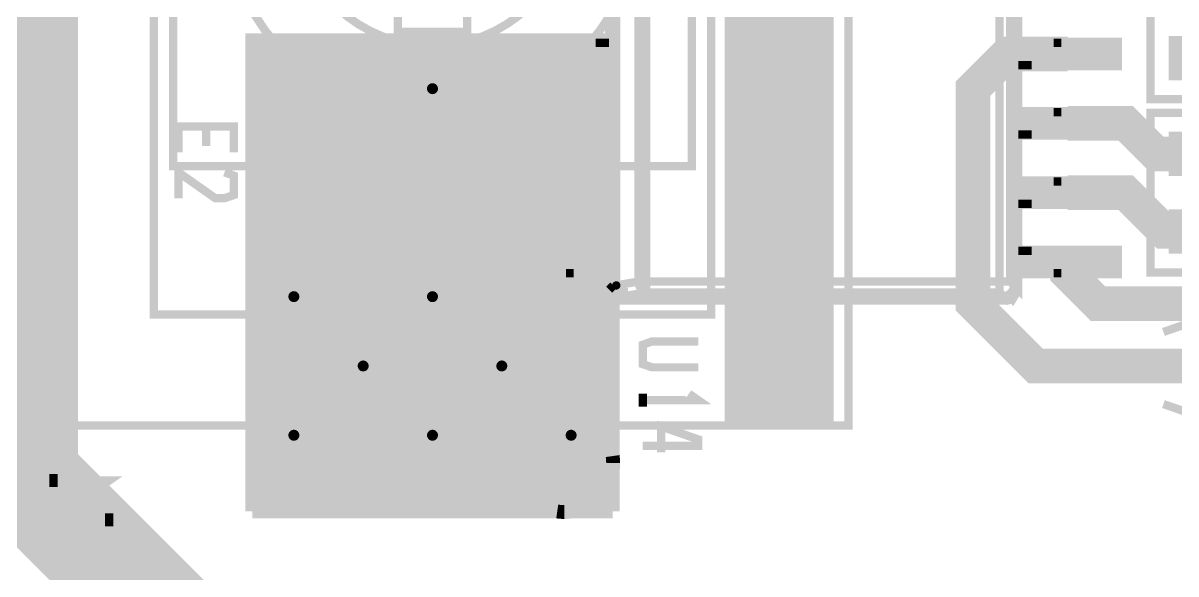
# Model space of a CAD drawing. Extents: x -20 to 155, y -91 to 215.
# Drawn here: x 20.44 to 41.56, y 187.96 to 198.05 of the extents above; entities that cross this region are included whole.
import ezdxf

# ---------------------------------------------------------------- set-up
doc = ezdxf.new("R2010")
doc.units = 0
doc.header["$MEASUREMENT"] = 0
doc.layers.get('0').update_dxf_attribs({"linetype": 'CONTINUOUS'})
for name, color, linetype in [('25-334-0_BOT', 7, 'CONTINUOUS'), ('25-334-0_DRD', 7, 'CONTINUOUS'), ('25-334-0_DRL', 2, 'CONTINUOUS'), ('25-334-0_IN1', 4, 'CONTINUOUS'), ('25-334-0_IN2', 3, 'CONTINUOUS'), ('25-334-0_SMB', 5, 'CONTINUOUS'), ('25-334-0_SMT', 10, 'CONTINUOUS'), ('25-334-0_SPT', 14, 'CONTINUOUS'), ('25-334-0_SSB', 9, 'CONTINUOUS'), ('25-334-0_SST', 12, 'CONTINUOUS'), ('25-334-0_TOP', 11, 'CONTINUOUS'), ('THRUHOLE_TAP', 15, 'CONTINUOUS')]:
    doc.layers.add(name, color=color, linetype=linetype)

# ---------------------------------------------------------------- blocks, each defined once
blk = doc.blocks.new('ROUND_19')
at = {"const_width": 1.24968}
blk.add_lwpolyline([(-0.62484, 0, 1), (0.62484, 0, 1)], format="xyb", close=True, dxfattribs=at)
blk = doc.blocks.new('ROUND_64')
at = {"const_width": 0.35052}
blk.add_lwpolyline([(-0.17526, 0, 1), (0.17526, 0, 1)], format="xyb", close=True, dxfattribs=at)
blk = doc.blocks.new('ROUND_72')
at = {"const_width": 0.7493}
blk.add_lwpolyline([(-0.37465, 0, 1), (0.37465, 0, 1)], format="xyb", close=True, dxfattribs=at)
blk = doc.blocks.new('ROUND_84')
at = {"const_width": 0.10033}
blk.add_lwpolyline([(-0.050164, 0, 1), (0.050164, 0, 1)], format="xyb", close=True, dxfattribs=at)
blk = doc.blocks.new('RECTANGLE_5')
blk.add_solid([(0.4826, 0.4064), (0.4826, -0.4064), (-0.4826, 0.4064), (-0.4826, -0.4064)])
blk = doc.blocks.new('RECTANGLE_51')
blk.add_solid([(0.99949, 2.20472), (0.99949, -2.20472), (-0.99949, 2.20472), (-0.99949, -2.20472)])
blk = doc.blocks.new('RECTANGLE_52')
blk.add_solid([(0.99949, 0.29972), (0.99949, -0.29972), (-0.99949, 0.29972), (-0.99949, -0.29972)])
blk = doc.blocks.new('ROUND_70')
at = {"const_width": 0.0762}
blk.add_lwpolyline([(-0.0381, 0, 1), (0.0381, 0, 1)], format="xyb", close=True, dxfattribs=at)
blk = doc.blocks.new('ROUND_75')
at = {"const_width": 0.10033}
blk.add_lwpolyline([(-0.050164, 0, 1), (0.050164, 0, 1)], format="xyb", close=True, dxfattribs=at)

msp = doc.modelspace()

# ---------------------------------------------------------------- linework, layer by layer
at = {"layer": '25-334-0_BOT', "const_width": 0.254}
for points in [[(24.638, 197.739), (24.638, 190.246)], [(31.242, 197.739), (24.638, 197.739)], [(24.8666, 197.739), (24.8666, 189.5729)], [(25.0952, 197.739), (25.0952, 189.34176)], [(25.3238, 197.739), (25.3238, 189.2046)], [(25.5524, 197.739), (25.5524, 189.1284)], [(25.781, 197.739), (25.781, 189.103)], [(26.0096, 197.739), (26.0096, 189.103)], [(26.2382, 197.739), (26.2382, 189.103)], [(26.4668, 197.739), (26.4668, 189.103)], [(26.6954, 197.739), (26.6954, 189.103)], [(26.924, 197.739), (26.924, 189.103)], [(27.1526, 197.739), (27.1526, 189.103)], [(27.3812, 197.739), (27.3812, 189.103)], [(27.6098, 197.739), (27.6098, 189.103)], [(27.8384, 197.739), (27.8384, 189.103)], [(28.067, 197.739), (28.067, 189.103)], [(28.2956, 197.739), (28.2956, 189.103)], [(28.5242, 197.739), (28.5242, 189.103)], [(28.7528, 197.739), (28.7528, 189.103)], [(28.9814, 197.739), (28.9814, 189.103)], [(29.21, 197.739), (29.21, 189.103)], [(29.4386, 197.739), (29.4386, 189.103)], [(29.6672, 197.739), (29.6672, 189.103)], [(29.8958, 197.739), (29.8958, 189.103)], [(30.1244, 197.739), (30.1244, 189.103)], [(30.353, 197.739), (30.353, 189.09284)], [(30.5816, 197.739), (30.5816, 189.12332)], [(30.8102, 197.739), (30.8102, 189.21984)], [(31.0388, 197.739), (31.0388, 189.41288)], [(31.242, 197.739), (31.242, 190.119)], [(31.242, 197.55104), (24.638, 197.55104)], [(31.242, 197.32244), (24.638, 197.32244)], [(31.242, 197.09384), (24.638, 197.09384)], [(31.242, 196.86524), (24.638, 196.86524)], [(31.242, 196.63664), (24.638, 196.63664)], [(31.242, 196.40804), (24.638, 196.40804)], [(31.242, 196.17944), (24.638, 196.17944)], [(31.242, 195.95084), (24.638, 195.95084)], [(31.242, 195.72224), (24.638, 195.72224)], [(31.242, 195.49364), (24.638, 195.49364)], [(31.242, 195.26504), (24.638, 195.26504)], [(31.242, 195.03644), (24.638, 195.03644)], [(31.242, 194.80784), (24.638, 194.80784)], [(31.242, 194.57924), (24.638, 194.57924)], [(31.242, 194.35064), (24.638, 194.35064)], [(31.242, 194.12204), (24.638, 194.12204)], [(31.242, 193.89344), (24.638, 193.89344)], [(31.242, 193.66484), (24.638, 193.66484)], [(31.242, 193.43624), (24.638, 193.43624)], [(31.242, 193.20764), (24.638, 193.20764)], [(31.242, 192.97904), (24.638, 192.97904)], [(31.242, 192.75044), (24.638, 192.75044)], [(31.242, 192.52184), (24.638, 192.52184)], [(31.242, 192.29324), (24.638, 192.29324)], [(31.242, 192.06464), (24.638, 192.06464)], [(31.242, 191.83604), (24.638, 191.83604)], [(31.242, 191.60744), (24.638, 191.60744)], [(31.242, 191.37884), (24.638, 191.37884)], [(31.242, 191.15024), (24.638, 191.15024)], [(31.242, 190.92164), (24.638, 190.92164)], [(31.242, 190.69304), (24.638, 190.69304)], [(31.242, 190.46444), (24.638, 190.46444)], [(31.242, 190.23584), (24.638, 190.23584)], [(31.24962, 190.00724), (24.66594, 190.00724)], [(31.22422, 189.77864), (24.74468, 189.77864)], [(31.13532, 189.55004), (24.88438, 189.55004)], [(30.9499, 189.32144), (25.1206, 189.32144)], [(30.226, 189.103), (25.781, 189.103)]]:
    msp.add_lwpolyline(points, dxfattribs=at)
for points in [[(24.638, 190.246, 0.4040191), (25.781, 189.103)], [(30.353, 189.09284, 0.4142136), (31.25216, 189.992)], [(31.24962, 189.992, 0.0354888), (31.24061, 190.1188)], [(30.226, 189.103, 0.0354892), (30.353, 189.09398)]]:
    msp.add_lwpolyline(points, format="xyb", dxfattribs=at)
at = {"layer": '25-334-0_DRD', "const_width": 0.254}
for points in [[(28.575, 197.485), (27.305, 196.215)], [(28.575, 196.215), (27.305, 197.485)], [(25.4, 195.326), (26.035, 195.961)], [(26.035, 195.961), (26.67, 195.326)], [(25.4, 195.834), (25.4, 195.326)], [(26.035, 195.199), (25.4, 195.834)], [(26.67, 195.834), (26.035, 195.199)], [(26.67, 195.326), (26.67, 195.834)], [(26.035, 193.675), (24.765, 192.405)], [(26.035, 192.405), (24.765, 193.675)], [(28.575, 193.675), (27.305, 192.405)], [(28.575, 192.405), (27.305, 193.675)], [(27.305, 192.405), (26.035, 191.135)], [(27.305, 191.135), (26.035, 192.405)], [(29.845, 192.405), (28.575, 191.135)], [(29.845, 191.135), (28.575, 192.405)], [(26.035, 191.135), (24.765, 189.865)], [(26.035, 189.865), (24.765, 191.135)], [(28.575, 191.135), (27.305, 189.865)], [(28.575, 189.865), (27.305, 191.135)], [(31.115, 191.135), (29.845, 189.865)], [(31.115, 189.865), (29.845, 191.135)]]:
    msp.add_lwpolyline(points, dxfattribs=at)
at = {"layer": '25-334-0_DRL', "const_width": 1.99898}
for points in [[(34.29, 190.754), (34.29, 204.597)], [(20.447, 204.216), (20.447, 189.738), (24.765, 185.42)]]:
    msp.add_lwpolyline(points, dxfattribs=at)
at = {"layer": '25-334-0_IN1', "const_width": 0.254}
for points in [[(31.242, 197.739), (24.638, 197.739), (24.638, 189.103)], [(24.8666, 197.739), (24.8666, 189.103)], [(25.0952, 197.739), (25.0952, 189.103)], [(25.3238, 197.739), (25.3238, 189.103)], [(25.5524, 197.739), (25.5524, 189.103)], [(25.781, 197.739), (25.781, 189.103)], [(26.0096, 197.739), (26.0096, 189.103)], [(26.2382, 197.739), (26.2382, 189.103)], [(26.4668, 197.739), (26.4668, 189.103)], [(26.6954, 197.739), (26.6954, 189.103)], [(26.924, 197.739), (26.924, 189.103)], [(27.1526, 197.739), (27.1526, 189.103)], [(27.3812, 197.739), (27.3812, 189.103)], [(27.6098, 197.739), (27.6098, 189.103)], [(27.8384, 197.739), (27.8384, 189.103)], [(28.067, 197.739), (28.067, 189.103)], [(28.2956, 197.739), (28.2956, 189.103)], [(28.5242, 197.739), (28.5242, 189.103)], [(28.7528, 197.739), (28.7528, 189.103)], [(28.9814, 197.739), (28.9814, 189.103)], [(29.21, 197.739), (29.21, 189.103)], [(29.4386, 197.739), (29.4386, 189.103)], [(29.6672, 197.739), (29.6672, 189.103)], [(29.8958, 197.739), (29.8958, 189.103)], [(30.1244, 197.739), (30.1244, 189.103)], [(30.353, 197.739), (30.353, 189.103)], [(30.5816, 197.739), (30.5816, 189.103)], [(30.8102, 197.739), (30.8102, 189.103)], [(31.0388, 197.739), (31.0388, 189.103)], [(31.242, 197.739), (31.242, 189.103)], [(31.242, 197.5612), (24.638, 197.5612)], [(31.242, 197.3326), (24.638, 197.3326)], [(31.242, 197.104), (24.638, 197.104)], [(31.242, 196.8754), (24.638, 196.8754)], [(31.242, 196.6468), (24.638, 196.6468)], [(31.242, 196.4182), (24.638, 196.4182)], [(31.242, 196.1896), (24.638, 196.1896)], [(31.242, 195.961), (24.638, 195.961)], [(31.242, 195.7324), (24.638, 195.7324)], [(31.242, 195.5038), (24.638, 195.5038)], [(31.242, 195.2752), (24.638, 195.2752)], [(31.242, 195.0466), (24.638, 195.0466)], [(31.242, 194.818), (24.638, 194.818)], [(31.242, 194.5894), (24.638, 194.5894)], [(31.242, 194.3608), (24.638, 194.3608)], [(31.242, 194.1322), (24.638, 194.1322)], [(31.242, 193.9036), (24.638, 193.9036)], [(31.242, 193.675), (24.638, 193.675)], [(31.242, 193.4464), (24.638, 193.4464)], [(31.242, 193.2178), (24.638, 193.2178)], [(31.242, 192.9892), (24.638, 192.9892)], [(31.242, 192.7606), (24.638, 192.7606)], [(31.242, 192.532), (24.638, 192.532)], [(31.242, 192.3034), (24.638, 192.3034)], [(31.242, 192.0748), (24.638, 192.0748)], [(31.242, 191.8462), (24.638, 191.8462)], [(31.242, 191.6176), (24.638, 191.6176)], [(31.242, 191.389), (24.638, 191.389)], [(31.242, 191.1604), (24.638, 191.1604)], [(31.242, 190.9318), (24.638, 190.9318)], [(31.242, 190.7032), (24.638, 190.7032)], [(31.242, 190.4746), (24.638, 190.4746)], [(31.242, 190.246), (24.638, 190.246)], [(31.242, 190.0174), (24.638, 190.0174)], [(31.242, 189.7888), (24.638, 189.7888)], [(31.242, 189.5602), (24.638, 189.5602)], [(31.242, 189.3316), (24.638, 189.3316)], [(25.019, 189.103), (24.638, 189.103)], [(31.242, 189.103), (25.019, 189.103)]]:
    msp.add_lwpolyline(points, dxfattribs=at)
at = {"layer": '25-334-0_IN2', "const_width": 0.254}
for points in [[(31.242, 197.739), (24.638, 197.739), (24.638, 189.484)], [(24.8666, 197.739), (24.8666, 189.1538)], [(25.0952, 197.739), (25.0952, 189.103)], [(25.3238, 197.739), (25.3238, 189.103)], [(25.5524, 197.739), (25.5524, 189.103)], [(25.781, 197.739), (25.781, 189.103)], [(26.0096, 197.739), (26.0096, 189.103)], [(26.2382, 197.739), (26.2382, 189.103)], [(26.4668, 197.739), (26.4668, 189.103)], [(26.6954, 197.739), (26.6954, 189.103)], [(26.924, 197.739), (26.924, 189.103)], [(27.1526, 197.739), (27.1526, 189.103)], [(27.3812, 197.739), (27.3812, 189.103)], [(27.6098, 197.739), (27.6098, 189.103)], [(27.8384, 197.739), (27.8384, 189.103)], [(28.067, 197.739), (28.067, 189.103)], [(28.2956, 197.739), (28.2956, 189.103)], [(28.5242, 197.739), (28.5242, 189.103)], [(28.7528, 197.739), (28.7528, 189.103)], [(28.9814, 197.739), (28.9814, 189.103)], [(29.21, 197.739), (29.21, 189.103)], [(29.4386, 197.739), (29.4386, 189.103)], [(29.6672, 197.739), (29.6672, 189.103)], [(29.8958, 197.739), (29.8958, 189.103)], [(30.1244, 197.739), (30.1244, 189.103)], [(30.353, 197.739), (30.353, 189.103)], [(30.5816, 197.739), (30.5816, 189.103)], [(30.8102, 197.739), (30.8102, 189.103)], [(31.0388, 197.739), (31.0388, 189.103)], [(31.242, 197.739), (31.242, 189.103)], [(31.242, 197.5612), (24.638, 197.5612)], [(31.242, 197.3326), (24.638, 197.3326)], [(31.242, 197.104), (24.638, 197.104)], [(31.242, 196.8754), (24.638, 196.8754)], [(31.242, 196.6468), (24.638, 196.6468)], [(31.242, 196.4182), (24.638, 196.4182)], [(31.242, 196.1896), (24.638, 196.1896)], [(31.242, 195.961), (24.638, 195.961)], [(31.242, 195.7324), (24.638, 195.7324)], [(31.242, 195.5038), (24.638, 195.5038)], [(31.242, 195.2752), (24.638, 195.2752)], [(31.242, 195.0466), (24.638, 195.0466)], [(31.242, 194.818), (24.638, 194.818)], [(31.242, 194.5894), (24.638, 194.5894)], [(31.242, 194.3608), (24.638, 194.3608)], [(31.242, 194.1322), (24.638, 194.1322)], [(31.242, 193.9036), (24.638, 193.9036)], [(31.242, 193.675), (24.638, 193.675)], [(31.242, 193.4464), (24.638, 193.4464)], [(31.242, 193.2178), (24.638, 193.2178)], [(31.242, 192.9892), (24.638, 192.9892)], [(31.242, 192.7606), (24.638, 192.7606)], [(31.242, 192.532), (24.638, 192.532)], [(31.242, 192.3034), (24.638, 192.3034)], [(31.242, 192.0748), (24.638, 192.0748)], [(31.242, 191.8462), (24.638, 191.8462)], [(31.242, 191.6176), (24.638, 191.6176)], [(31.242, 191.389), (24.638, 191.389)], [(31.242, 191.1604), (24.638, 191.1604)], [(31.242, 190.9318), (24.638, 190.9318)], [(31.242, 190.7032), (24.638, 190.7032)], [(31.242, 190.4746), (24.638, 190.4746)], [(31.242, 190.246), (24.638, 190.246)], [(31.242, 190.0174), (24.638, 190.0174)], [(31.242, 189.7888), (24.638, 189.7888)], [(31.242, 189.5602), (24.638, 189.5602)], [(31.242, 189.3316), (24.6888, 189.3316)], [(31.242, 189.103), (25.019, 189.103)]]:
    msp.add_lwpolyline(points, dxfattribs=at)
msp.add_lwpolyline([(24.638, 189.484, 0.3333333), (25.019, 189.103)], format="xyb", dxfattribs=at)
at = {"layer": '25-334-0_SMB', "const_width": 1.99898}
for points in [[(26.543, 196.215), (26.543, 190.5)], [(29.591, 190.5), (29.591, 196.215)]]:
    msp.add_lwpolyline(points, dxfattribs=at)
at = {"layer": '25-334-0_SSB', "const_width": 0.1524}
for points in [[(35.56, 209.2198), (33.0454, 209.2198), (33.0454, 212.2678), (35.56, 212.2678), (35.56, 209.2198), (35.56, 190.6778), (7.62, 190.6778), (7.62, 209.2198), (10.1346, 209.2198), (10.1346, 212.2678), (7.62, 212.2678), (7.62, 209.2198)], [(33.0454, 209.2198), (33.0454, 192.7098), (22.8346, 192.7098), (22.8346, 209.2198)], [(23.1902, 204.9272), (23.1902, 195.4276), (32.6898, 195.4276), (32.6898, 204.9272), (23.1902, 204.9272)], [(28.575, 199.1614), (28.575, 197.8914), (27.305, 197.8914), (27.305, 199.1614)], [(27.94, 196.3674), (27.94, 197.6374)], [(20.99818, 189.7888), (20.99818, 189.55258)], [(20.99818, 189.66942), (22.01418, 189.66942), (21.844, 189.55258)], [(21.336, 188.65342), (21.16582, 188.65342), (20.99818, 188.71438), (20.99818, 188.9506), (21.16582, 189.00902), (22.01418, 189.00902)], [(22.01418, 189.06998), (22.01418, 188.83122)]]:
    msp.add_lwpolyline(points, dxfattribs=at)
for points in [[(24.18334, 199.5424, 0.3659767), (27.94, 196.3674)], [(25.48128, 199.5424, 0.3419815), (27.94, 197.6374)], [(27.94, 196.3674, 0.3659768), (31.69666, 199.5424)], [(27.94, 197.6374, 0.3419817), (30.39872, 199.5424)]]:
    msp.add_lwpolyline(points, format="xyb", dxfattribs=at)
at = {"layer": '25-334-0_SST', "const_width": 0.1524}
for points in [[(31.19628, 193.07556), (31.37154, 192.96888), (31.19882, 193.07556), (31.19628, 193.0781), (31.17596, 193.167), (31.17596, 193.16954), (31.17596, 203.07046), (31.17596, 203.073), (31.28264, 203.24572)], [(31.30804, 193.24574), (31.2547, 193.24574), (31.2547, 202.99426), (31.30804, 202.99426), (31.30804, 193.24574), (31.71444, 193.31686)], [(31.30804, 202.99426), (31.71444, 202.92314), (31.71444, 193.31686), (31.85668, 193.31686), (31.85668, 193.11874), (31.45028, 193.04762)], [(31.85668, 203.11872), (38.3286, 203.11872), (38.3286, 202.92314), (38.3286, 193.31686), (31.85668, 193.31686), (31.85668, 202.92314), (31.71444, 202.92314)], [(38.52418, 202.92314), (38.52418, 193.31686), (38.3286, 193.31686), (38.3286, 193.11874)], [(42.7355, 196.6595), (42.7355, 199.5805), (41.0972, 199.5805), (41.0972, 196.6595), (42.7355, 196.6595)], [(38.67404, 198.54926), (38.67404, 197.69074), (38.67404, 197.27926), (38.67404, 196.42074), (38.67404, 196.00926), (38.67404, 195.15074), (38.67404, 194.73926), (38.67404, 193.88074), (38.67404, 193.46926), (38.91788, 193.46926), (39.32174, 193.46926), (39.32174, 193.88074), (39.46398, 193.88074), (39.6113, 193.88074), (39.6113, 193.46926), (40.09136, 193.46926), (40.09136, 193.88074), (39.6113, 193.88074)], [(31.17596, 193.46926), (30.93212, 193.46926), (30.93212, 197.69074), (30.52826, 197.69074), (30.38602, 197.69074), (30.38602, 193.46926), (30.2387, 193.46926), (29.7561, 193.46926), (29.7561, 197.69074), (30.2387, 197.69074), (30.38602, 197.69074)], [(30.2387, 197.69074), (30.2387, 193.46926)], [(30.52826, 197.69074), (30.52826, 193.46926), (30.93212, 193.46926)], [(30.93212, 197.69074), (31.17596, 197.69074)], [(38.67404, 197.69074), (38.91788, 197.69074), (38.91788, 197.27926), (39.32174, 197.27926), (39.46398, 197.27926), (39.46398, 197.69074), (39.6113, 197.69074), (40.09136, 197.69074), (40.09136, 197.27926), (39.6113, 197.27926), (39.46398, 197.27926)], [(39.32174, 197.27926), (39.32174, 197.69074), (38.91788, 197.69074)], [(39.46398, 197.69074), (39.32174, 197.69074)], [(39.6113, 197.27926), (39.6113, 197.69074)], [(38.91788, 197.27926), (38.67404, 197.27926)], [(38.67404, 196.42074), (38.91788, 196.42074), (38.91788, 196.00926), (39.32174, 196.00926), (39.46398, 196.00926), (39.46398, 196.42074), (39.6113, 196.42074), (40.09136, 196.42074), (40.09136, 196.00926), (39.6113, 196.00926), (39.46398, 196.00926)], [(39.32174, 196.00926), (39.32174, 196.42074), (38.91788, 196.42074)], [(39.46398, 196.42074), (39.32174, 196.42074)], [(39.6113, 196.00926), (39.6113, 196.42074)], [(42.7355, 193.4845), (42.7355, 196.4055), (41.0972, 196.4055), (41.0972, 193.4845), (42.7355, 193.4845)], [(23.28418, 195.6816), (23.28418, 196.15658), (24.30018, 196.15658), (24.30018, 195.6816)], [(23.79218, 195.80098), (23.79218, 196.15658)], [(38.91788, 196.00926), (38.67404, 196.00926)], [(23.28418, 194.8434), (23.28418, 195.31838), (23.95982, 194.8434), (24.13, 194.8434), (24.30018, 194.90182), (24.30018, 195.25742), (24.13, 195.31838)], [(38.67404, 195.15074), (38.91788, 195.15074), (38.91788, 194.73926), (39.32174, 194.73926), (39.46398, 194.73926), (39.46398, 195.15074), (39.6113, 195.15074), (40.09136, 195.15074), (40.09136, 194.73926), (39.6113, 194.73926), (39.46398, 194.73926)], [(39.32174, 194.73926), (39.32174, 195.15074), (38.91788, 195.15074)], [(39.46398, 195.15074), (39.32174, 195.15074)], [(39.6113, 194.73926), (39.6113, 195.15074)], [(38.91788, 194.73926), (38.67404, 194.73926)], [(38.91788, 193.88074), (38.67404, 193.88074)], [(38.91788, 193.46926), (38.91788, 193.88074), (39.32174, 193.88074)], [(39.46398, 193.88074), (39.46398, 193.46926), (39.6113, 193.46926)], [(30.38602, 193.46926), (30.52826, 193.46926)], [(38.52418, 193.31686), (38.67404, 193.167), (38.67404, 193.16954), (38.67404, 193.46926)], [(39.46398, 193.46926), (39.32174, 193.46926)], [(31.2547, 193.24574), (31.17596, 193.167)], [(31.45028, 193.04762), (31.37154, 192.96888), (31.37408, 192.96888), (38.47592, 192.96888), (38.47846, 192.96888)], [(31.85668, 193.11874), (38.3286, 193.11874), (38.47846, 192.96888), (38.56482, 192.99174), (38.56736, 192.9892), (38.67404, 193.167), (38.56736, 192.99174)], [(41.84142, 192.86728), (41.84142, 192.51168), (42.00906, 192.3923), (42.17924, 192.3923), (42.34942, 192.51168), (42.34942, 192.86728), (41.33342, 192.86728)], [(41.84142, 192.5701), (41.33342, 192.3923)], [(32.80918, 191.7446), (31.96082, 191.7446), (31.79318, 191.80302), (31.79318, 192.15862), (31.96082, 192.21958), (32.80918, 192.21958)], [(41.50106, 192.02908), (41.33342, 191.9097), (41.33342, 191.67348), (41.50106, 191.5541), (41.67124, 191.5541), (42.00906, 191.79286), (42.34942, 191.5541), (42.34942, 192.02908)], [(31.79318, 191.02578), (31.79318, 191.262)], [(31.79318, 191.14262), (32.80918, 191.14262), (32.639, 191.262)], [(41.33342, 191.0715), (42.34942, 190.7159), (42.34942, 191.19088)], [(32.131, 190.18758), (32.131, 190.66002), (32.80918, 190.4238), (32.80918, 190.30442), (31.79318, 190.30442)]]:
    msp.add_lwpolyline(points, dxfattribs=at)
for points in [[(26.035, 196.99986, 0.4142136), (24.61514, 195.58)], [(27.45486, 195.58, 0.4142136), (26.035, 196.99986)], [(24.61514, 195.58, 0.4142136), (26.035, 194.16014)], [(26.035, 194.16014, 0.4142136), (27.45486, 195.58)], [(31.30804, 193.24574, 0.319659), (31.45028, 193.04762)], [(31.32582, 193.31686, 0.3925712), (31.5214, 193.11874)], [(31.71444, 193.31686, 0.3228256), (31.85668, 193.11874)], [(38.39972, 193.04762, 0.3925685), (38.5953, 193.24574)]]:
    msp.add_lwpolyline(points, format="xyb", dxfattribs=at)
at = {"layer": '25-334-0_TOP'}
for points, const_width in [([(31.242, 197.739), (24.638, 197.739), (24.638, 189.103)], 0.254), ([(24.8666, 197.739), (24.8666, 189.103)], 0.254), ([(25.0952, 197.739), (25.0952, 189.103)], 0.254), ([(25.3238, 197.739), (25.3238, 189.103)], 0.254), ([(25.5524, 197.739), (25.5524, 189.103)], 0.254), ([(25.781, 197.739), (25.781, 189.103)], 0.254), ([(26.0096, 197.739), (26.0096, 189.103)], 0.254), ([(26.2382, 197.739), (26.2382, 189.103)], 0.254), ([(26.4668, 197.739), (26.4668, 189.103)], 0.254), ([(26.6954, 197.739), (26.6954, 189.103)], 0.254), ([(26.924, 197.739), (26.924, 189.103)], 0.254), ([(27.1526, 197.739), (27.1526, 189.103)], 0.254), ([(27.3812, 197.739), (27.3812, 189.103)], 0.254), ([(27.6098, 197.739), (27.6098, 189.103)], 0.254), ([(27.8384, 197.739), (27.8384, 189.103)], 0.254), ([(28.067, 197.739), (28.067, 189.103)], 0.254), ([(28.2956, 197.739), (28.2956, 189.103)], 0.254), ([(28.5242, 197.739), (28.5242, 189.103)], 0.254), ([(28.7528, 197.739), (28.7528, 189.103)], 0.254), ([(28.9814, 197.739), (28.9814, 189.103)], 0.254), ([(29.21, 197.739), (29.21, 189.103)], 0.254), ([(29.4386, 197.739), (29.4386, 189.103)], 0.254), ([(29.6672, 197.739), (29.6672, 189.103)], 0.254), ([(29.8958, 197.739), (29.8958, 189.103)], 0.254), ([(30.1244, 197.739), (30.1244, 189.103)], 0.254), ([(30.353, 197.739), (30.353, 189.103)], 0.254), ([(30.5816, 197.739), (30.5816, 189.103)], 0.254), ([(30.8102, 197.739), (30.8102, 189.103)], 0.254), ([(31.0388, 197.739), (31.0388, 189.103)], 0.254), ([(31.242, 197.739), (31.242, 189.103)], 0.254), ([(53.34, 182.9308), (53.34, 182.499), (52.451, 181.61), (44.958, 181.61), (43.688, 182.88), (43.688, 190.627), (42.545, 191.77), (38.989, 191.77), (37.846, 192.913), (37.846, 196.85), (38.481, 197.485), (39.57574, 197.485)], 0.635), ([(31.242, 197.5612), (24.638, 197.5612)], 0.254), ([(31.242, 197.3326), (24.638, 197.3326)], 0.254), ([(31.242, 197.104), (24.638, 197.104)], 0.254), ([(31.242, 196.8754), (24.638, 196.8754)], 0.254), ([(31.242, 196.6468), (24.638, 196.6468)], 0.254), ([(31.242, 196.4182), (24.638, 196.4182)], 0.254), ([(41.91, 195.6562), (41.1988, 195.6562), (40.64, 196.215), (39.57574, 196.215)], 0.635), ([(31.242, 196.1896), (24.638, 196.1896)], 0.254), ([(31.242, 195.961), (24.638, 195.961)], 0.254), ([(31.242, 195.7324), (24.638, 195.7324)], 0.254), ([(30.27426, 195.58), (26.035, 195.58)], 0.635), ([(31.242, 195.5038), (24.638, 195.5038)], 0.254), ([(31.242, 195.2752), (24.638, 195.2752)], 0.254), ([(41.91, 194.2338), (41.3512, 194.2338), (40.64, 194.945), (39.57574, 194.945)], 0.635), ([(31.242, 195.0466), (24.638, 195.0466)], 0.254), ([(31.242, 194.818), (24.638, 194.818)], 0.254), ([(31.242, 194.5894), (24.638, 194.5894)], 0.254), ([(31.242, 194.3608), (24.638, 194.3608)], 0.254), ([(31.242, 194.1322), (24.638, 194.1322)], 0.254), ([(31.242, 193.9036), (24.638, 193.9036)], 0.254), ([(45.593, 192.913), (40.132, 192.913), (39.57574, 193.46926), (39.57574, 193.675)], 0.635), ([(31.242, 193.675), (24.638, 193.675)], 0.254), ([(31.242, 193.4464), (24.638, 193.4464)], 0.254), ([(31.242, 193.2178), (24.638, 193.2178)], 0.254), ([(31.242, 192.9892), (24.638, 192.9892)], 0.254), ([(31.242, 192.7606), (24.638, 192.7606)], 0.254), ([(31.242, 192.532), (24.638, 192.532)], 0.254), ([(31.242, 192.3034), (24.638, 192.3034)], 0.254), ([(31.242, 192.0748), (24.638, 192.0748)], 0.254), ([(31.242, 191.8462), (24.638, 191.8462)], 0.254), ([(31.242, 191.6176), (24.638, 191.6176)], 0.254), ([(31.242, 191.389), (24.638, 191.389)], 0.254), ([(31.242, 191.1604), (24.638, 191.1604)], 0.254), ([(31.242, 190.9318), (24.638, 190.9318)], 0.254), ([(31.242, 190.7032), (24.638, 190.7032)], 0.254), ([(31.242, 190.4746), (24.638, 190.4746)], 0.254), ([(31.242, 190.246), (24.638, 190.246)], 0.254), ([(31.242, 190.0174), (24.638, 190.0174)], 0.254), ([(31.242, 189.7888), (24.638, 189.7888)], 0.254), ([(31.242, 189.5602), (24.638, 189.5602)], 0.254), ([(31.242, 189.3316), (24.638, 189.3316)], 0.254), ([(25.019, 189.103), (24.638, 189.103)], 0.254), ([(31.242, 189.103), (25.019, 189.103)], 0.254)]:
    msp.add_lwpolyline(points, dxfattribs=dict(at, const_width=const_width))

# ---------------------------------------------------------------- block references
at = {"layer": '25-334-0_BOT'}
for name, p in [('ROUND_64', (27.94, 196.85)), ('ROUND_19', (26.035, 195.58)), ('ROUND_64', (25.4, 193.04)), ('ROUND_64', (27.94, 193.04)), ('ROUND_64', (26.67, 191.77)), ('ROUND_64', (29.21, 191.77)), ('ROUND_64', (25.4, 190.5)), ('ROUND_64', (27.94, 190.5)), ('ROUND_64', (30.48, 190.5))]:
    msp.add_blockref(name, p, dxfattribs=at)
at = {"layer": '25-334-0_DRL'}
for name, p in [('ROUND_84', (27.94, 196.85)), ('ROUND_72', (26.035, 195.58)), ('ROUND_84', (25.4, 193.04)), ('ROUND_84', (27.94, 193.04)), ('ROUND_84', (26.67, 191.77)), ('ROUND_84', (29.21, 191.77)), ('ROUND_84', (25.4, 190.5)), ('ROUND_84', (27.94, 190.5)), ('ROUND_84', (30.48, 190.5))]:
    msp.add_blockref(name, p, dxfattribs=at)
at = {"layer": '25-334-0_IN1'}
for name, p in [('ROUND_64', (27.94, 196.85)), ('ROUND_19', (26.035, 195.58)), ('ROUND_64', (25.4, 193.04)), ('ROUND_64', (27.94, 193.04)), ('ROUND_64', (26.67, 191.77)), ('ROUND_64', (29.21, 191.77)), ('ROUND_64', (25.4, 190.5)), ('ROUND_64', (27.94, 190.5)), ('ROUND_64', (30.48, 190.5))]:
    msp.add_blockref(name, p, dxfattribs=at)
at = {"layer": '25-334-0_IN2'}
for name, p in [('ROUND_64', (27.94, 196.85)), ('ROUND_19', (26.035, 195.58)), ('ROUND_64', (25.4, 193.04)), ('ROUND_64', (27.94, 193.04)), ('ROUND_64', (26.67, 191.77)), ('ROUND_64', (29.21, 191.77)), ('ROUND_64', (25.4, 190.5)), ('ROUND_64', (27.94, 190.5)), ('ROUND_64', (30.48, 190.5))]:
    msp.add_blockref(name, p, dxfattribs=at)
at = {"layer": '25-334-0_SMB'}
msp.add_blockref('ROUND_19', (26.035, 195.58), dxfattribs=at)
at = {"layer": '25-334-0_SMT'}
for name, p in [('RECTANGLE_51', (30.27426, 195.58)), ('RECTANGLE_52', (39.57574, 197.485)), ('RECTANGLE_5', (41.91, 197.4088)), ('ROUND_19', (26.035, 195.58)), ('RECTANGLE_52', (39.57574, 196.215)), ('RECTANGLE_5', (41.91, 195.6562)), ('RECTANGLE_52', (39.57574, 194.945)), ('RECTANGLE_5', (41.91, 194.2338)), ('RECTANGLE_52', (39.57574, 193.675))]:
    msp.add_blockref(name, p, dxfattribs=at)
at = {"layer": '25-334-0_SPT'}
for name, p in [('RECTANGLE_51', (30.27426, 195.58)), ('RECTANGLE_52', (39.57574, 197.485)), ('RECTANGLE_5', (41.91, 197.4088)), ('RECTANGLE_52', (39.57574, 196.215)), ('RECTANGLE_5', (41.91, 195.6562)), ('RECTANGLE_52', (39.57574, 194.945)), ('RECTANGLE_5', (41.91, 194.2338)), ('RECTANGLE_52', (39.57574, 193.675))]:
    msp.add_blockref(name, p, dxfattribs=at)
at = {"layer": '25-334-0_SST'}
msp.add_blockref('ROUND_70', (31.30804, 193.24574), dxfattribs=at)
at = {"layer": '25-334-0_TOP'}
for name, p in [('RECTANGLE_51', (30.27426, 195.58)), ('RECTANGLE_52', (39.57574, 197.485)), ('RECTANGLE_5', (41.91, 197.4088)), ('ROUND_64', (27.94, 196.85)), ('ROUND_19', (26.035, 195.58)), ('RECTANGLE_52', (39.57574, 196.215)), ('RECTANGLE_5', (41.91, 195.6562)), ('RECTANGLE_52', (39.57574, 194.945)), ('RECTANGLE_5', (41.91, 194.2338)), ('RECTANGLE_52', (39.57574, 193.675)), ('ROUND_64', (25.4, 193.04)), ('ROUND_64', (27.94, 193.04)), ('ROUND_64', (26.67, 191.77)), ('ROUND_64', (29.21, 191.77)), ('ROUND_64', (25.4, 190.5)), ('ROUND_64', (27.94, 190.5)), ('ROUND_64', (30.48, 190.5))]:
    msp.add_blockref(name, p, dxfattribs=at)
at = {"layer": 'THRUHOLE_TAP'}
for name, p in [('ROUND_75', (27.94, 196.85)), ('ROUND_72', (26.035, 195.58)), ('ROUND_75', (25.4, 193.04)), ('ROUND_75', (27.94, 193.04)), ('ROUND_75', (26.67, 191.77)), ('ROUND_75', (29.21, 191.77)), ('ROUND_75', (25.4, 190.5)), ('ROUND_75', (27.94, 190.5)), ('ROUND_75', (30.48, 190.5))]:
    msp.add_blockref(name, p, dxfattribs=at)

doc.saveas('drawing.dxf')
